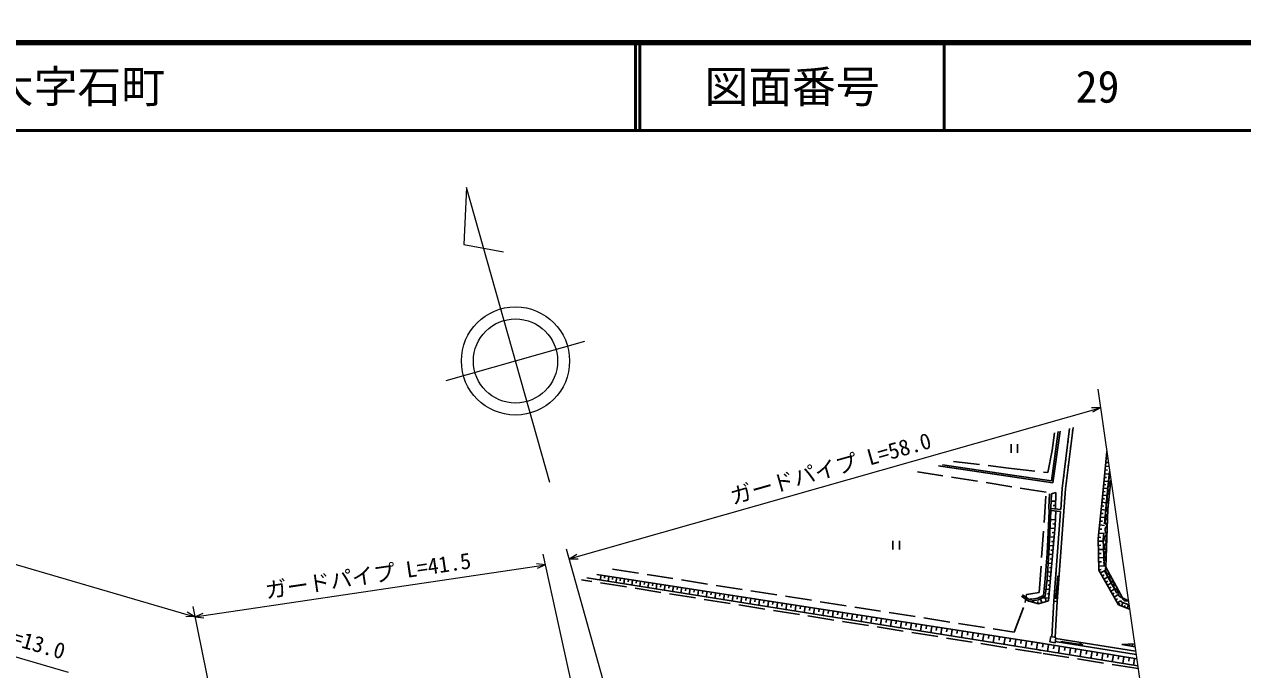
# Model space of a CAD drawing. Units: millimetres, scale not verified. Extents: x 40001 to 680016, y 20000 to 470150.
# Drawn here: x 438970 to 578074, y 308441 to 382118 of the extents above; entities that cross this region are included whole.
import ezdxf
from ezdxf.enums import TextEntityAlignment as Align

# ---------------------------------------------------------------- set-up
doc = ezdxf.new("R2010")
doc.units = ezdxf.units.MM
doc.header["$LTSCALE"] = 1000.02
for name, color, linetype, lineweight in [('M-BGD', 7, 'Continuous', 25), ('M-STR-HTXT', 7, 'Continuous', 13), ('M-TTL', 2, 'Continuous', 140), ('M-TTL-LINE', 7, 'Continuous', 50)]:
    doc.layers.add(name, color=color, linetype=linetype, lineweight=lineweight)
doc.layers.add('M-TTL-TXT', color=7, linetype='Continuous')
doc.styles.add('ＭＳ ゴシック', font='')
doc.styles.get('ＭＳ ゴシック').set_extended_font_data('MS Gothic')

msp = doc.modelspace()

# ---------------------------------------------------------------- linework, layer by layer
at = {"layer": 'M-BGD'}
for p, q in [((556237, 329983), (557026, 335613)), ((556237, 329983), (557026, 335613)), ((556310, 333448), (556578, 335485)), ((556407, 329755), (557236, 335673)), ((556407, 329755), (557236, 335673)), ((558321, 335983), (557482, 329106)), ((558321, 335983), (557482, 329106)), ((558707, 336093), (557850, 329070)), ((558707, 336093), (557850, 329070)), ((558678, 335861), (558654, 335662)), ((558678, 335861), (558654, 335662)), ((551635, 334187), (551635, 333187)), ((552385, 333187), (552385, 334187)), ((558116, 334305), (558140, 334503)), ((558116, 334305), (558140, 334503)), ((558436, 333875), (558412, 333677)), ((558436, 333875), (558412, 333677)), ((555839, 330941), (556310, 333448)), ((557874, 332319), (557898, 332518)), ((557874, 332319), (557898, 332518)), ((562066, 328166), (562528, 332936)), ((562489, 332543), (562677, 332525)), ((562528, 332936), (562551, 333397)), ((562530, 332991), (562611, 332987)), ((543348, 331711), (551530, 330486)), ((543353, 331712), (543577, 331677)), ((543353, 331712), (543577, 331677)), ((543577, 331677), (551559, 330481)), ((543813, 331843), (551522, 330689)), ((543813, 331843), (551522, 330689)), ((545055, 332198), (548035, 331850)), ((549028, 331735), (551357, 331463)), ((551357, 331463), (554337, 331116)), ((558194, 331890), (558170, 331692)), ((558194, 331890), (558170, 331692)), ((562363, 331240), (562630, 331214)), ((562405, 331667), (562807, 331628)), ((562447, 332105), (562721, 332079)), ((543835, 330575), (540965, 331031)), ((547786, 329947), (544823, 330418)), ((551736, 329319), (548773, 329790)), ((551493, 330693), (556237, 329983)), ((551493, 330693), (556237, 329983)), ((551530, 330486), (556407, 329755)), ((551530, 330486), (556407, 329755)), ((555330, 331000), (555839, 330941)), ((557632, 330334), (557656, 330533)), ((557632, 330334), (557656, 330533)), ((557952, 329905), (557928, 329706)), ((557952, 329905), (557928, 329706)), ((562241, 329977), (562763, 329927)), ((562281, 330395), (562542, 330370)), ((562322, 330812), (562856, 330761)), ((562890, 331058), (562556, 328077)), ((562680, 326769), (563032, 330071)), ((562680, 326769), (563032, 330071)), ((555635, 328699), (552672, 329170)), ((555961, 326944), (556038, 328528)), ((555961, 326944), (556038, 328528)), ((555961, 326944), (556038, 328528)), ((555961, 326944), (556038, 328528)), ((556238, 328519), (556161, 326944)), ((556161, 326944), (556238, 328519)), ((556238, 328519), (556161, 326944)), ((556238, 328519), (556161, 326944)), ((556161, 326944), (556238, 328519)), ((556238, 328519), (556161, 326944)), ((556739, 328679), (556238, 328519)), ((556739, 328679), (556238, 328519)), ((556739, 328679), (556238, 328519)), ((556739, 328679), (556238, 328519)), ((556739, 328679), (556715, 326789)), ((556739, 328679), (556715, 326789)), ((556739, 328679), (556715, 326789)), ((556739, 328679), (556715, 326789)), ((557850, 329070), (556895, 316217)), ((557850, 329070), (556895, 316217)), ((557482, 329106), (557306, 326733)), ((557482, 329106), (557306, 326733)), ((557426, 328345), (557440, 328545)), ((557426, 328345), (557440, 328545)), ((562085, 328365), (562583, 328317)), ((562123, 328764), (562372, 328740)), ((562162, 329162), (562672, 329112)), ((562202, 329570), (562456, 329545)), ((555397, 325247), (555603, 328240)), ((555980, 326529), (555961, 326944)), ((555980, 326529), (555961, 326944)), ((555980, 326529), (555961, 326944)), ((555980, 326529), (555961, 326944)), ((556161, 326944), (556180, 326529)), ((556161, 326944), (556180, 326529)), ((556161, 326944), (556180, 326529)), ((556161, 326944), (556180, 326529)), ((556726, 327679), (556197, 327686)), ((556720, 327179), (556455, 327183)), ((557767, 327954), (557753, 327755)), ((557767, 327954), (557753, 327755)), ((561580, 323426), (562066, 328166)), ((561960, 327138), (562222, 327111)), ((562003, 327556), (562509, 327504)), ((562045, 327961), (562297, 327935)), ((562554, 328066), (562311, 325075)), ((562554, 328066), (562311, 325075)), ((555901, 324911), (555980, 326529)), ((555901, 324911), (555980, 326529)), ((555901, 324911), (555980, 326529)), ((555901, 324911), (555980, 326529)), ((556180, 326529), (556101, 324902)), ((556101, 324902), (556180, 326529)), ((556180, 326529), (556101, 324902)), ((556180, 326529), (556101, 324902)), ((556101, 324902), (556180, 326529)), ((556180, 326529), (556101, 324902)), ((556701, 325555), (556134, 325586)), ((557306, 326733), (556166, 326840)), ((557306, 326733), (556166, 326840)), ((557289, 326504), (556177, 326608)), ((557289, 326504), (556177, 326608)), ((556526, 316244), (557289, 326504)), ((556526, 316244), (557289, 326504)), ((556665, 324904), (556755, 326554)), ((556665, 324904), (556755, 326554)), ((556665, 324904), (556755, 326554)), ((556665, 324904), (556755, 326554)), ((557619, 325960), (557604, 325760)), ((557619, 325960), (557604, 325760)), ((561829, 325853), (562370, 325798)), ((561873, 326286), (562144, 326258)), ((561917, 326719), (562441, 326666)), ((562458, 320142), (562680, 326769)), ((562458, 320142), (562680, 326769)), ((555122, 321256), (555328, 324249)), ((555743, 321702), (555901, 324911)), ((555743, 321702), (555901, 324911)), ((555743, 321702), (555901, 324911)), ((555743, 321702), (555901, 324911)), ((555910, 316315), (556665, 324904)), ((555910, 316315), (556665, 324904)), ((555910, 316315), (556665, 324904)), ((555910, 316315), (556665, 324904)), ((556101, 324902), (555943, 321690)), ((555943, 321690), (556101, 324902)), ((556101, 324902), (555943, 321690)), ((556101, 324902), (555943, 321690)), ((555943, 321690), (556101, 324902)), ((556101, 324902), (555943, 321690)), ((556635, 324558), (556086, 324606)), ((556674, 325056), (556390, 325071)), ((557196, 325263), (557211, 325463)), ((557196, 325263), (557211, 325463)), ((561689, 324494), (561979, 324464)), ((561737, 324957), (562297, 324900)), ((561783, 325405), (562063, 325377)), ((538127, 323157), (538127, 322157)), ((538877, 322157), (538877, 323157)), ((556547, 323561), (556037, 323606)), ((556503, 323063), (556248, 323086)), ((556591, 324059), (556317, 324084)), ((557048, 323269), (557063, 323468)), ((557048, 323269), (557063, 323468)), ((557471, 323965), (557456, 323766)), ((557471, 323965), (557456, 323766)), ((561580, 323426), (561673, 319804)), ((561580, 323426), (561673, 319804)), ((561580, 323426), (561673, 319804)), ((561580, 323426), (561673, 319804)), ((561673, 319804), (561580, 323426)), ((561589, 323098), (562173, 323113)), ((561594, 323565), (561885, 323535)), ((561642, 324030), (562221, 323971)), ((562230, 324079), (562168, 323312)), ((562230, 324079), (562168, 323312)), ((562168, 323312), (562251, 320313)), ((555542, 318807), (555743, 321702)), ((555542, 318807), (555743, 321702)), ((555542, 318807), (555743, 321702)), ((555542, 318807), (555743, 321702)), ((555943, 321690), (555741, 318790)), ((555741, 318790), (555943, 321690)), ((555943, 321690), (555741, 318790)), ((555741, 318790), (555943, 321690)), ((555943, 321690), (555741, 318790)), ((555943, 321690), (555741, 318790)), ((556372, 321569), (555937, 321607)), ((556460, 322565), (555988, 322607)), ((556416, 322067), (556180, 322088)), ((556900, 321274), (556915, 321474)), ((556900, 321274), (556915, 321474)), ((557323, 321971), (557308, 321771)), ((557323, 321971), (557308, 321771)), ((561601, 322628), (561894, 322636)), ((561613, 322159), (562199, 322174)), ((561625, 321688), (561919, 321695)), ((554847, 317266), (555053, 320259)), ((556284, 320573), (555868, 320609)), ((556241, 320075), (556032, 320093)), ((556328, 321071), (556111, 321090)), ((557174, 319976), (557159, 319777)), ((557174, 319976), (557159, 319777)), ((561637, 321217), (562226, 321232)), ((561649, 320744), (561944, 320751)), ((561661, 320271), (562252, 320286)), ((564354, 316645), (562458, 320142)), ((564354, 316645), (562458, 320142)), ((503758, 318516), (502578, 318704)), ((504813, 319227), (504727, 318670)), ((505259, 319158), (505215, 318880)), ((505704, 319089), (505617, 318528)), ((506153, 319020), (506110, 318739)), ((506116, 319923), (509080, 319458)), ((506602, 318950), (506515, 318385)), ((507054, 318880), (507011, 318598)), ((507507, 318810), (507418, 318241)), ((507962, 318740), (507918, 318455)), ((508418, 318669), (508329, 318096)), ((508877, 318598), (508832, 318311)), ((510068, 319303), (513031, 318838)), ((514019, 318682), (516983, 318217)), ((555351, 316913), (555542, 318807)), ((555351, 316913), (555542, 318807)), ((555351, 316913), (555542, 318807)), ((555351, 316913), (555542, 318807)), ((555741, 318790), (555539, 316781)), ((555539, 316781), (555741, 318790)), ((555741, 318790), (555539, 316781)), ((555539, 316781), (555741, 318790)), ((555741, 318790), (555539, 316781)), ((555741, 318790), (555539, 316781)), ((556109, 318580), (555723, 318614)), ((556197, 319577), (555798, 319612)), ((556153, 319079), (555954, 319096)), ((556751, 319280), (556766, 319479)), ((556751, 319280), (556766, 319479)), ((556963, 319138), (556757, 316507)), ((556963, 319138), (556757, 316507)), ((561672, 319854), (561932, 319861)), ((563899, 315843), (561673, 319804)), ((561852, 319485), (562306, 319740)), ((562052, 319130), (562274, 319255)), ((562252, 318774), (562696, 319024)), ((562265, 319816), (563699, 317180)), ((562447, 318427), (562664, 318549)), ((507708, 317885), (504745, 318358)), ((511658, 317254), (508695, 317727)), ((509336, 318527), (509246, 317949)), ((509798, 318456), (509753, 318167)), ((510260, 318384), (510170, 317802)), ((510726, 318312), (510681, 318021)), ((511192, 318240), (511101, 317654)), ((511661, 318167), (511616, 317874)), ((512130, 318095), (512039, 317504)), ((512603, 318022), (512557, 317726)), ((513076, 317948), (512983, 317353)), ((513552, 317875), (513506, 317577)), ((514028, 317801), (513935, 317202)), ((514507, 317727), (514461, 317427)), ((514987, 317653), (514894, 317049)), ((515470, 317578), (515424, 317276)), ((515953, 317503), (515859, 316895)), ((516440, 317428), (516393, 317123)), ((516927, 317352), (516832, 316739)), ((517417, 317276), (517370, 316970)), ((517908, 317201), (517812, 316583)), ((517971, 318062), (520935, 317597)), ((521923, 317441), (524887, 316976)), ((553893, 317112), (554847, 317266)), ((553893, 317112), (554847, 317266)), ((553893, 317112), (554847, 317266)), ((553893, 317112), (554847, 317266)), ((556022, 317584), (555623, 317619)), ((556066, 318082), (555872, 318099)), ((556603, 317285), (556618, 317485)), ((556603, 317285), (556618, 317485)), ((557026, 317982), (557011, 317782)), ((557026, 317982), (557011, 317782)), ((562642, 318079), (563077, 318323)), ((562834, 317739), (563046, 317859)), ((563025, 317399), (563450, 317638)), ((563212, 317066), (563420, 317183)), ((515608, 316624), (512645, 317097)), ((519558, 315993), (516595, 316466)), ((518402, 317124), (518354, 316815)), ((518895, 317048), (518799, 316426)), ((519393, 316971), (519345, 316660)), ((519891, 316894), (519794, 316267)), ((520392, 316816), (520343, 316503)), ((523508, 315362), (520545, 315835)), ((520893, 316738), (520795, 316107)), ((521398, 316660), (521349, 316345)), ((521903, 316582), (521805, 315946)), ((522412, 316503), (522362, 316186)), ((522920, 316425), (522821, 315784)), ((523433, 316345), (523383, 316025)), ((523945, 316266), (523845, 315621)), ((524461, 316186), (524411, 315864)), ((524978, 316106), (524877, 315456)), ((525498, 316026), (525447, 315701)), ((525874, 316821), (528838, 316356)), ((526017, 315945), (525916, 315291)), ((526541, 315864), (526491, 315537)), ((527065, 315783), (526963, 315124)), ((529826, 316201), (532790, 315735)), ((553631, 316257), (552832, 316811)), ((553631, 316257), (552832, 316811)), ((553682, 316465), (552946, 316976)), ((553682, 316465), (552946, 316976)), ((553258, 316116), (553378, 317030)), ((553378, 317030), (553912, 317115)), ((553378, 317030), (553893, 317112)), ((553605, 316455), (554019, 316508)), ((553605, 316455), (554019, 316508)), ((554053, 316311), (553631, 316257)), ((554035, 316309), (553631, 316257)), ((553631, 316257), (554035, 316309)), ((554035, 316309), (553631, 316257)), ((553631, 316257), (554035, 316309)), ((554035, 316309), (553631, 316257)), ((553631, 316257), (554035, 316309)), ((553631, 316257), (554035, 316309)), ((553631, 316257), (554064, 316146)), ((553631, 316257), (554064, 316146)), ((553631, 316257), (554083, 316141)), ((553631, 316257), (554064, 316146)), ((554000, 316506), (553682, 316465)), ((554000, 316506), (553682, 316465)), ((553691, 316241), (553719, 316350)), ((554692, 316594), (554000, 316506)), ((554000, 316506), (554692, 316594)), ((554692, 316594), (554000, 316506)), ((554000, 316506), (554692, 316594)), ((554750, 316400), (554035, 316309)), ((554035, 316309), (554750, 316400)), ((554035, 316309), (554750, 316400)), ((554750, 316400), (554035, 316309)), ((554035, 316309), (554750, 316400)), ((554750, 316400), (554035, 316309)), ((554035, 316309), (554750, 316400)), ((554750, 316400), (554035, 316309)), ((554064, 316145), (554768, 315964)), ((554064, 316145), (554768, 315964)), ((554064, 316145), (554768, 315964)), ((554064, 316145), (554768, 315964)), ((554176, 316117), (554231, 316334)), ((554660, 315992), (554718, 316217)), ((554692, 316594), (555351, 316913)), ((554692, 316594), (555351, 316913)), ((554692, 316594), (555351, 316913)), ((554692, 316594), (555351, 316913)), ((555539, 316781), (554750, 316400)), ((554750, 316400), (555539, 316781)), ((555539, 316781), (554750, 316400)), ((554750, 316400), (555539, 316781)), ((555539, 316781), (554750, 316400)), ((555539, 316781), (554750, 316400)), ((554768, 315964), (555910, 316315)), ((554768, 315964), (555910, 316315)), ((554768, 315964), (555910, 316315)), ((554768, 315964), (555910, 316315)), ((555139, 316078), (555003, 316522)), ((555934, 316588), (555262, 316647)), ((555656, 316237), (555556, 316560)), ((555978, 317086), (555779, 317104)), ((556526, 316244), (556285, 312189)), ((556526, 316244), (556285, 312189)), ((556895, 316217), (556526, 316244)), ((556895, 316217), (556526, 316244)), ((556895, 316217), (556652, 312133)), ((556895, 316217), (556652, 312133)), ((556661, 316916), (556757, 316507)), ((556916, 316896), (556661, 316916)), ((556661, 316916), (556757, 316507)), ((556916, 316896), (556661, 316916)), ((556891, 316882), (556683, 316898)), ((556683, 316898), (556761, 316555)), ((556683, 316898), (556761, 316555)), ((556891, 316882), (556683, 316898)), ((556706, 316880), (556765, 316603)), ((556866, 316868), (556706, 316880)), ((556706, 316880), (556765, 316603)), ((556866, 316868), (556706, 316880)), ((556729, 316863), (556768, 316651)), ((556841, 316854), (556729, 316863)), ((556729, 316863), (556768, 316651)), ((556841, 316854), (556729, 316863)), ((556752, 316845), (556772, 316699)), ((556815, 316840), (556752, 316845)), ((556752, 316845), (556772, 316699)), ((556815, 316840), (556752, 316845)), ((556757, 316507), (556916, 316896)), ((556757, 316507), (556916, 316896)), ((556761, 316555), (556891, 316882)), ((556761, 316555), (556891, 316882)), ((556765, 316603), (556866, 316868)), ((556765, 316603), (556866, 316868)), ((556768, 316651), (556841, 316854)), ((556768, 316651), (556841, 316854)), ((556772, 316699), (556815, 316840)), ((556772, 316699), (556815, 316840)), ((556774, 316827), (556777, 316763)), ((556790, 316826), (556774, 316827)), ((556774, 316827), (556777, 316763)), ((556790, 316826), (556774, 316827)), ((556777, 316763), (556790, 316826)), ((556777, 316763), (556790, 316826)), ((563399, 316733), (563815, 316967)), ((563582, 316407), (563786, 316522)), ((563765, 316082), (564172, 316311)), ((565161, 315353), (563899, 315843)), ((563946, 315825), (564019, 316014)), ((564177, 316302), (564271, 316129)), ((564248, 315707), (564395, 316085)), ((564271, 316129), (565091, 315839)), ((565023, 316311), (564354, 316645)), ((565023, 316311), (564354, 316645)), ((564566, 315584), (564643, 315783)), ((564884, 315461), (565038, 315858)), ((527458, 314732), (524495, 315205)), ((527593, 315701), (527542, 315372)), ((528121, 315620), (528018, 314955)), ((531408, 314101), (528446, 314574)), ((528652, 315538), (528601, 315205)), ((529184, 315455), (529080, 314786)), ((529719, 315372), (529667, 315038)), ((530255, 315289), (530150, 314615)), ((530794, 315206), (530742, 314869)), ((531334, 315122), (531228, 314443)), ((531877, 315038), (531824, 314699)), ((532420, 314954), (532315, 314270)), ((532968, 314870), (532915, 314527)), ((533515, 314785), (533409, 314095)), ((533778, 315580), (536742, 315115)), ((534067, 314699), (534013, 314355)), ((534618, 314614), (534511, 313920)), ((535174, 314528), (535120, 314181)), ((535729, 314442), (535621, 313743)), ((537730, 314960), (540693, 314494)), ((552002, 312719), (553042, 315533)), ((535358, 313470), (532396, 313943)), ((536289, 314355), (536235, 314006)), ((539308, 312840), (536346, 313313)), ((536849, 314269), (536739, 313564)), ((537412, 314182), (537358, 313829)), ((537976, 314094), (537866, 313384)), ((538544, 314006), (538489, 313652)), ((539112, 313919), (539001, 313203)), ((539684, 313830), (539629, 313472)), ((540256, 313741), (540144, 313021)), ((540832, 313652), (540777, 313292)), ((541409, 313563), (541296, 312837)), ((541681, 314339), (544645, 313874)), ((541989, 313473), (541933, 313110)), ((542570, 313383), (542457, 312652)), ((543155, 313293), (543098, 312927)), ((543739, 313202), (543625, 312466)), ((544329, 313111), (544272, 312743)), ((544918, 313020), (544803, 312278)), ((545633, 313719), (548597, 313253)), ((549585, 313098), (552002, 312719)), ((543258, 312209), (540296, 312682)), ((547208, 311578), (544246, 312051)), ((545511, 312928), (545454, 312557)), ((546105, 312836), (545989, 312089)), ((546703, 312744), (546645, 312370)), ((547300, 312651), (547184, 311898)), ((547903, 312558), (547844, 312181)), ((548505, 312465), (548388, 311706)), ((549112, 312371), (549053, 311992)), ((549718, 312277), (549600, 311513)), ((550330, 312182), (550270, 311800)), ((550941, 312088), (550822, 311318)), ((551556, 311992), (551497, 311608)), ((552172, 311897), (552052, 311122)), ((552792, 311801), (552732, 311413)), ((553413, 311705), (553292, 310924)), ((554037, 311608), (553977, 311218)), ((556068, 311604), (556160, 312208)), ((556068, 311604), (556160, 312208)), ((556652, 311515), (556068, 311604)), ((556652, 311515), (556068, 311604)), ((556160, 312208), (556743, 312120)), ((556160, 312208), (556743, 312120)), ((556743, 312120), (556652, 311515)), ((556743, 312120), (556652, 311515)), ((565913, 310159), (556671, 311641)), ((565857, 310543), (556726, 312007)), ((557321, 311650), (559815, 311255)), ((557321, 311650), (559815, 311255)), ((551158, 310948), (548196, 311421)), ((555108, 310317), (552146, 310790)), ((554662, 311512), (554540, 310725)), ((554790, 310685), (555036, 310646)), ((554790, 310685), (555036, 310646)), ((554790, 310685), (555051, 310643)), ((554790, 310685), (555036, 310646)), ((554848, 311483), (554889, 311476)), ((554848, 311483), (554889, 311476)), ((554848, 311483), (554905, 311474)), ((554848, 311483), (554889, 311476)), ((555291, 311410), (555227, 311017)), ((558245, 309816), (555282, 310289)), ((555919, 311307), (555791, 310525)), ((556546, 311205), (556481, 310813)), ((557172, 311102), (557044, 310324)), ((557794, 311000), (557730, 310611)), ((558416, 310898), (558289, 310125)), ((559034, 310797), (558971, 310410)), ((559440, 311444), (559400, 311192)), ((559440, 311444), (559400, 311192)), ((559400, 311192), (559815, 311255)), ((559400, 311192), (559815, 311255)), ((559452, 311418), (559420, 311213)), ((559452, 311418), (559420, 311213)), ((559420, 311213), (559768, 311263)), ((559420, 311213), (559768, 311263)), ((559464, 311392), (559439, 311234)), ((559464, 311392), (559439, 311234)), ((559439, 311234), (559721, 311270)), ((559439, 311234), (559721, 311270)), ((559815, 311255), (559440, 311444)), ((559815, 311255), (559440, 311444)), ((559768, 311263), (559452, 311418)), ((559768, 311263), (559452, 311418)), ((559477, 311366), (559459, 311255)), ((559477, 311366), (559459, 311255)), ((559459, 311255), (559673, 311278)), ((559459, 311255), (559673, 311278)), ((559721, 311270), (559464, 311392)), ((559721, 311270), (559464, 311392)), ((559673, 311278), (559477, 311366)), ((559673, 311278), (559477, 311366)), ((559489, 311340), (559479, 311276)), ((559489, 311340), (559479, 311276)), ((559479, 311276), (559626, 311285)), ((559479, 311276), (559626, 311285)), ((559626, 311285), (559489, 311340)), ((559626, 311285), (559489, 311340)), ((559501, 311313), (559498, 311298)), ((559501, 311313), (559498, 311298)), ((559498, 311298), (559563, 311295)), ((559498, 311298), (559563, 311295)), ((559563, 311295), (559501, 311313)), ((559563, 311295), (559501, 311313)), ((559653, 310695), (559527, 309927)), ((560267, 310594), (560205, 310210)), ((560882, 310494), (560757, 309730)), ((561493, 310393), (561430, 310012)), ((562104, 310293), (561980, 309534)), ((564289, 311326), (565733, 311401)), ((565787, 311026), (564289, 311326)), ((564412, 311301), (564422, 311348)), ((564657, 311252), (564676, 311346)), ((564902, 311203), (564924, 311313)), ((565148, 311154), (565192, 311373)), ((565444, 311095), (565481, 311280)), ((565740, 311035), (565767, 311168)), ((562195, 309185), (559232, 309658)), ((562711, 310194), (562649, 309814)), ((566145, 308555), (563182, 309028)), ((563318, 310094), (563195, 309340)), ((563922, 309995), (563860, 309618)), ((564525, 309896), (564402, 309146)), ((565125, 309798), (565064, 309423)), ((565725, 309700), (565603, 308954))]:
    msp.add_line(p, q, dxfattribs=at)
for points in [[(566098, 308875), (555036, 310646), (554790, 310685), (503191, 318915)], [(504319, 319304), (554848, 311483), (565985, 309657)]]:
    msp.add_lwpolyline(points, dxfattribs=at)
for centre, radius, start, end in [((440969, 363348), 106802, 243.86457, 243.86457), ((440971, 363347), 106802, 243.86457, 243.86457), ((440969, 363348), 106502, 243.89208, 243.89208), ((440971, 363347), 106502, 243.89208, 243.89208), ((563399, 330091), 604, 135.47972, 227.03571), ((563399, 330091), 604, 135.47972, 227.03571), ((563194, 328171), 604, 120.77546, 227.03571), ((563194, 328171), 604, 120.77546, 227.03571), ((563296, 329131), 604, 120.77546, 227.03571), ((563296, 329131), 604, 120.77546, 227.03571), ((563091, 327211), 604, 120.77546, 227.03571), ((563091, 327211), 604, 120.77546, 227.03571), ((562987, 325337), 592, 124.95393, 231.21394), ((562987, 325337), 592, 124.95393, 231.21394), ((563019, 326284), 592, 124.95393, 231.21394), ((563019, 326284), 592, 124.95393, 231.21394), ((562956, 324390), 592, 124.95393, 231.21394), ((562956, 324390), 592, 124.95393, 231.21394), ((562892, 322497), 592, 124.95393, 231.21394), ((562892, 322497), 592, 124.95393, 231.21394), ((562924, 323444), 592, 124.95393, 231.21394), ((562924, 323444), 592, 124.95393, 231.21394), ((562861, 321550), 592, 124.95393, 231.21394), ((562861, 321550), 592, 124.95393, 231.21394), ((562829, 320604), 592, 124.95393, 231.21394), ((562829, 320604), 592, 124.95393, 231.21394), ((563023, 319883), 622, 155.32844, 261.58869), ((563023, 319883), 622, 155.32844, 261.58869), ((563497, 319008), 622, 155.32844, 261.58869), ((563497, 319008), 622, 155.32844, 261.58869), ((563971, 318134), 622, 155.32844, 261.58869), ((563971, 318134), 622, 155.32844, 261.58869), ((564445, 317260), 622, 155.32844, 261.58869), ((564445, 317260), 622, 155.32844, 261.58869), ((564806, 316727), 460, 190.38703, 296.64704), ((564806, 316727), 460, 190.38703, 296.64704), ((565464, 316400), 460, 190.38703, 200.36369), ((565464, 316400), 460, 190.38703, 200.36369)]:
    msp.add_arc(centre, radius, start, end, dxfattribs=at)
at = {"layer": 'M-STR-HTXT'}
for p, q in [((489436, 363494), (489139, 356990)), ((498976, 329818), (489436, 363494)), ((489139, 356990), (493662, 356131)), ((487124, 341440), (502972, 345929)), ((561531, 340449), (577134, 232584)), ((501176, 321087), (561835, 338351)), ((561835, 338351), (560801, 338331)), ((561835, 338351), (560945, 337824)), ((403264, 330561), (458441, 314484)), ((506259, 284880), (498219, 321633)), ((511083, 285799), (500861, 322207)), ((501176, 321087), (502066, 321613)), ((458441, 314484), (498488, 320403)), ((498488, 320403), (497461, 320518)), ((498488, 320403), (497538, 319997)), ((501176, 321087), (502210, 321107)), ((417270, 315944), (443982, 308161)), ((458441, 314484), (457407, 314511)), ((458441, 314484), (457555, 315016)), ((466520, 275003), (458251, 315661)), ((458441, 314484), (459392, 314891)), ((458441, 314484), (459469, 314370))]:
    msp.add_line(p, q, dxfattribs=at)
for radius in [6177, 4804]:
    msp.add_circle((495048, 343684), radius, dxfattribs=at)
at = {"layer": 'M-TTL'}
msp.add_line((680016, 380009), (40001, 380009), dxfattribs=at)
at = {"layer": 'M-TTL-LINE'}
for p, q in [((508759, 380009), (508759, 370009)), ((509259, 380009), (509259, 370009)), ((544009, 380009), (544009, 370009)), ((40001, 370009), (680016, 370009))]:
    msp.add_line(p, q, dxfattribs=at)

# ---------------------------------------------------------------- texts
at = {"layer": 'M-STR-HTXT', "style": 'ＭＳ ゴシック'}
for s, rotation, p in [('ガードパイプ L=58.0', 15.887, (531423, 330008)), ('ガードパイプ L=41.5', 8.408, (478421, 317740)), ('ヒューム管φ600 L=13.0', 343.755, (430264, 312822))]:
    msp.add_text(s, height=1833, rotation=rotation, dxfattribs=at).set_placement(p, align=Align.BOTTOM_CENTER)
at = {"layer": 'M-TTL-TXT', "style": 'ＭＳ ゴシック'}
msp.add_text('下関市豊田町大字石町', height=3666, dxfattribs=at).set_placement((405033, 375009), align=Align.MIDDLE_LEFT)
for s, p in [('図面番号', (526634, 375009)), ('29', (561510, 375009))]:
    msp.add_text(s, height=3666, dxfattribs=at).set_placement(p, align=Align.MIDDLE_CENTER)

doc.saveas('drawing.dxf')
